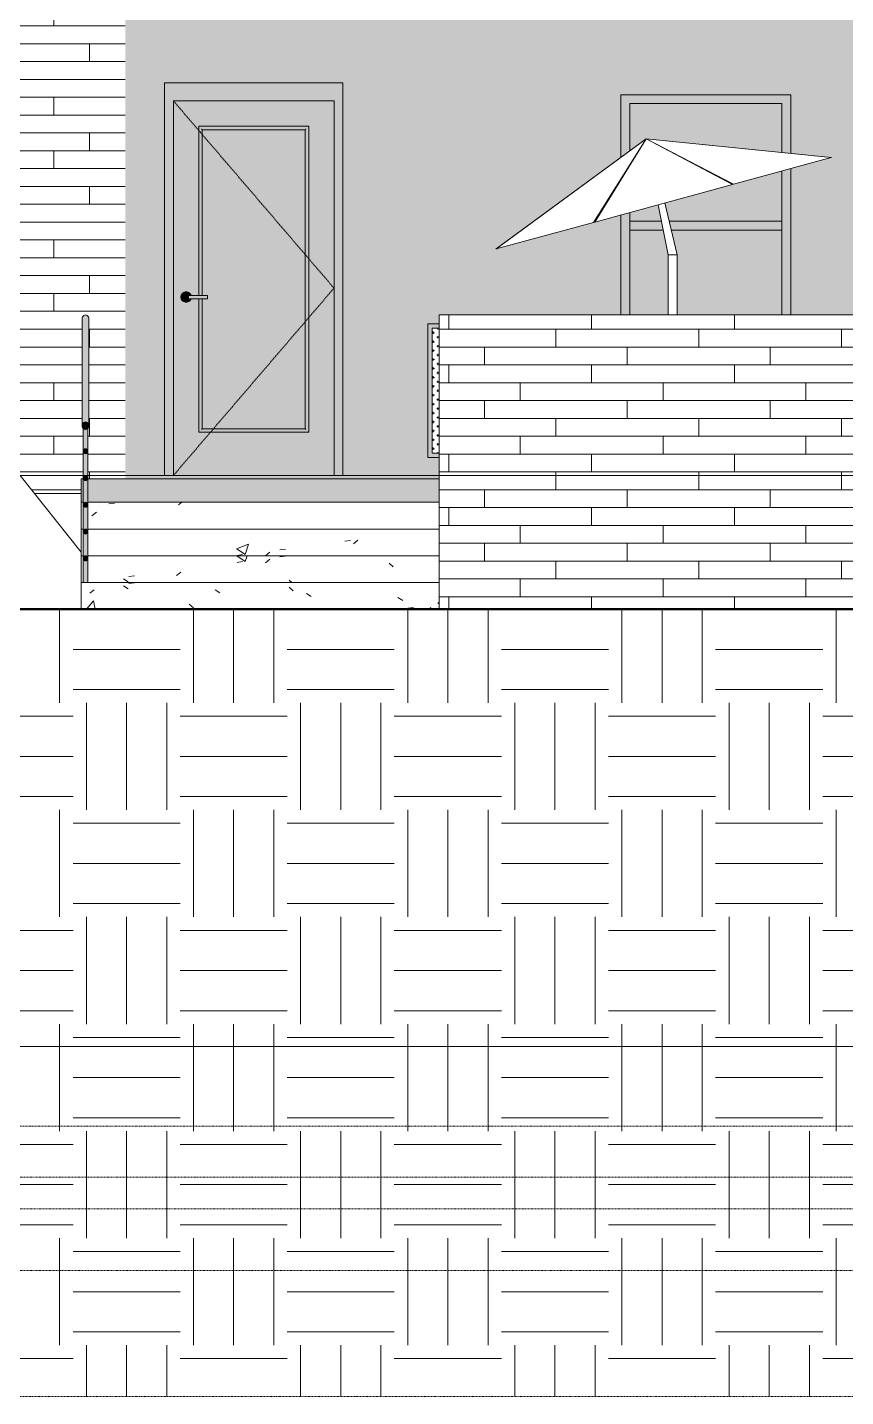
# Model space of a CAD drawing. Header units: inches. Extents: x 1750 to 7619, y -360 to 620.
# Drawn here: x 2620.3 to 2803.6, y -206.5 to 100.5 of the extents above; entities that cross this region are included whole.
import ezdxf

# ---------------------------------------------------------------- set-up
doc = ezdxf.new("R2010")
doc.units = ezdxf.units.IN
doc.header["$MEASUREMENT"] = 0
for name, pattern in [('Aligning Line 1_8_', [0.25, 0.125, -0.125]), ('Dash 1_16_', [0.125, 0.0625, -0.0625]), ('Grid Line 1_2_', [0.875, 0.5, -0.125, 0.125, -0.125])]:
    doc.linetypes.add(name, pattern=pattern)
for name, color, linetype, lineweight in [('0-1', 7, 'Continuous', 5), ('A-DOOR', 31, 'Continuous', 13), ('A-DOOR-1', 31, 'Continuous', 9), ('A-DOOR-2', 31, 'Dash 1_16_', 9), ('A-DOOR-FRAM', 31, 'Continuous', 9), ('A-DOOR-FRAM-1', 31, 'Continuous', 13), ('A-DOOR-GLAZ-1', 31, 'Continuous', 13), ('A-FLOR', 192, 'Continuous', 13), ('A-FLOR-4', 192, 'Continuous', 5), ('A-FLOR-HRAL', 11, 'Continuous', 9), ('A-FLOR-LEVL-1', 51, 'Grid Line 1_2_', 9), ('A-GLAZ', 151, 'Continuous', 13), ('A-GLAZ-1', 251, 'Continuous', 9), ('A-WALL', 113, 'Continuous', 13), ('A-WALL-PATT-1', 251, 'Continuous', 9), ('C-TOPO', 7, 'Continuous', 9), ('C-TOPO-1', 250, 'Continuous', 50), ('G-ANNO-SYMB', 111, 'Aligning Line 1_8_', 9), ('G-ANNO-SYMB-1', 191, 'Aligning Line 1_8_', 9), ('G-ANNO-SYMB-2', 147, 'Aligning Line 1_8_', 9), ('G-IMPT', 8, 'Continuous', 9), ('L-SITE', 91, 'Continuous', 9), ('S-FNDN', 32, 'Continuous', 13), ('S-STRS', 31, 'Continuous', 9), ('S-STRS-1', 251, 'Continuous', 9)]:
    doc.layers.add(name, color=color, linetype=linetype, lineweight=lineweight)
pattern_1 = [(0, (2870.5, 0), (24, 24), [24, -24]), (0, (2870.5, 9), (24, 24), [24, -24]), (0, (2870.5, 18), (24, 24), [24, -24]), (90, (2873.5, 21), (-24, 24), [24, -24]), (90, (2882.5, 21), (-24, 24), [24, -24]), (90, (2891.5, 21), (-24, 24), [24, -24])]
pattern_2 = [(0, (2642.236, 0.8), (0, 4), []), (90, (2642.236, 0.8), (-8, 8), [4, -28]), (90, (2658.236, 4.8), (-8, 8), [4, -28])]

# ---------------------------------------------------------------- blocks, each defined once
blk = doc.blocks.new('CTR - 2nd Phase_rvt-1-BUILDING ELEVATION - EAST')
at = {"layer": 'A-FLOR-LEVL-1'}
for p, q in [((1814.21, 0), (4168.71, 0)), ((1814.21, -30), (4168.71, -30)), ((1814.21, -128), (4168.71, -128))]:
    blk.add_line(p, q, dxfattribs=at)
at = {"layer": 'G-ANNO-SYMB-1'}
blk.add_line((1910.93, -164.42), (4072.04, -164.42), dxfattribs=at)
blk = doc.blocks.new('CTR  - Topography_rvt-1-BUILDING ELEVATION - EAST')
at = {"layer": 'C-TOPO'}
h = blk.add_hatch(dxfattribs=at)
h.set_pattern_fill('FP_22', color=256, style=0, pattern_type=2)
h.set_pattern_definition(pattern_1)
h.paths.add_polyline_path([(2592.46, -206.5), (2632.32, -206.5), (2632.32, -30), (2369.12, -30), (2369.12, -206.5), (2573.33, -206.5)], flags=0)
h = blk.add_hatch(dxfattribs=at)
h.set_pattern_fill('FP_22', color=256, style=0, pattern_type=2)
h.set_pattern_definition(pattern_1)
h.paths.add_polyline_path([(2693.78, -206.5), (2714.72, -206.5), (2714.72, -30), (2632.32, -30), (2632.32, -206.5), (2665.19, -206.5)], flags=0)
h = blk.add_hatch(dxfattribs=at)
h.set_pattern_fill('FP_22', color=256, style=0, pattern_type=2)
h.set_pattern_definition(pattern_1)
h.paths.add_polyline_path([(2866.46, -206.5), (2906.72, -206.5), (2906.72, -30), (2714.72, -30), (2714.72, -206.5), (2845.08, -206.5)], flags=0)
for p, q in [((2632.32, -17.22), (2618.72, 0)), ((2612.66, -30), (2632.32, -30)), ((2693.78, -30), (2632.32, -30)), ((2693.78, -30), (2714.72, -30)), ((2747.37, -30), (2714.72, -30)), ((2756.23, -30), (2747.37, -30)), ((2778.25, -30), (2756.23, -30)), ((2845.08, -30), (2778.25, -30))]:
    blk.add_line(p, q, dxfattribs=at)
at = {"layer": 'C-TOPO-1'}
for p, q in [((2632.32, -30), (2612.66, -30)), ((2632.32, -30), (2693.78, -30)), ((2693.78, -30), (2714.72, -30)), ((2747.37, -30), (2714.72, -30)), ((2756.23, -30), (2747.37, -30)), ((2778.25, -30), (2756.23, -30)), ((2845.08, -30), (2778.25, -30))]:
    blk.add_line(p, q, dxfattribs=at)
blk = doc.blocks.new('CTR - 1st Phase - Common Walls_rvt-1-BUILDING ELEVATION - EAST')
at = {"layer": 'A-FLOR-LEVL-1'}
for p, q in [((1814.21, 0), (4168.71, 0)), ((1814.21, -30), (4168.71, -30)), ((1814.21, -128), (4168.71, -128))]:
    blk.add_line(p, q, dxfattribs=at)
at = {"layer": 'G-ANNO-SYMB-2'}
for p, q in [((1910.93, 0), (4072.04, 0)), ((1910.96, -145.84), (4071.96, -145.84)), ((1910.93, -164.42), (4072.04, -164.42))]:
    blk.add_line(p, q, dxfattribs=at)
blk = doc.blocks.new('CTR - 1st Phase -Stairs _ Elevators_rvt-1-BUILDING ELEVATION - EAST')
at = {"layer": 'A-FLOR-LEVL-1'}
for p, q in [((1814.21, 0), (4168.71, 0)), ((1814.21, -30), (4168.71, -30)), ((1814.21, -128), (4168.71, -128))]:
    blk.add_line(p, q, dxfattribs=at)
at = {"layer": 'G-ANNO-SYMB-2'}
blk.add_line((1910.96, -206.49), (4071.96, -206.49), dxfattribs=at)
blk = doc.blocks.new('Outdoor Table01 - 02ZUTB01_dwg-1294291-BUILDING ELEVATION - EAST')
at = {"layer": 'G-IMPT'}
for p, q in [((2170.92, 75.5), (2137.24, 50.77)), ((2170.92, 75.5), (2137.24, 50.77)), ((2170.92, 75.5), (2137.35, 50.8)), ((2170.92, 75.5), (2159.18, 56.75)), ((2170.92, 75.5), (2159.43, 56.82)), ((2190.31, 65.24), (2170.92, 75.5)), ((2170.92, 75.5), (2212.5, 71.29)), ((2170.92, 75.5), (2212.5, 71.29)), ((2170.92, 75.5), (2212.39, 71.26)), ((2170.92, 75.5), (2190.56, 65.31)), ((2212.39, 71.26), (2190.56, 65.31)), ((2190.31, 65.24), (2159.43, 56.82)), ((2175.92, 49.5), (2173.68, 60.7)), ((2177.92, 49.5), (2175.14, 61.1)), ((2159.18, 56.75), (2137.35, 50.8)), ((2175.92, 36), (2175.92, 49.5)), ((2177.92, 49.5), (2175.92, 49.5)), ((2177.92, 36), (2177.92, 49.5))]:
    blk.add_line(p, q, dxfattribs=at)
blk = doc.blocks.new('Outdoor Table01 - Outdoor Table01-1294297-BUILDING ELEVATION - EAST')
blk.add_blockref('Outdoor Table01 - 02ZUTB01_dwg-1294291-BUILDING ELEVATION - EAST', (0, 0))
blk = doc.blocks.new('_THE_ WINDOW _ DOOR - Window - 1st Floor-V10-BUILDING ELEVATION - EAST')
at = {"layer": 'A-GLAZ'}
h = blk.add_hatch(color=256, dxfattribs=at)
h.paths.add_polyline_path([(2753.31, 36), (2755.31, 36), (2755.31, 58.97), (2753.31, 58.42), (2753.31, 37.73)], flags=0)
h.paths.add_polyline_path([(2790.49, 36), (2791.34, 36), (2791.34, 68.79), (2789.34, 68.25), (2789.34, 36)], flags=0)
h.paths.add_polyline_path([(2753.31, 66.37), (2755.31, 69.63), (2755.31, 69.73), (2753.31, 66.54)], flags=0)
h.paths.add_polyline_path([(2753.31, 71.37), (2755.31, 72.84), (2755.31, 83.37), (2789.34, 83.37), (2789.34, 72.39), (2791.34, 72.19), (2791.34, 85.37), (2753.31, 85.37), (2753.31, 75.5)], flags=0)
h = blk.add_hatch(color=256, dxfattribs=at)
h.paths.add_polyline_path([(2758.8, 36), (2763.92, 36), (2763.92, 49.5), (2762.82, 55), (2755.31, 55), (2755.31, 36)], flags=0)
h.paths.add_polyline_path([(2789.34, 36), (2789.34, 55), (2764.6, 55), (2765.92, 49.5), (2765.92, 36), (2788.88, 36)], flags=0)
h.paths.add_polyline_path([(2762.42, 57), (2761.68, 60.7), (2755.31, 58.97), (2755.31, 57), (2758.92, 57)], flags=0)
h.paths.add_polyline_path([(2758.92, 75.5), (2755.31, 69.73), (2755.31, 69.63), (2758.77, 75.25)], flags=0)
h.paths.add_polyline_path([(2765.92, 57), (2789.34, 57), (2789.34, 68.25), (2778.56, 65.31), (2760.81, 74.5), (2778.31, 65.24), (2763.14, 61.1), (2764.12, 57)], flags=0)
h.paths.add_polyline_path([(2789.34, 72.39), (2789.34, 83.37), (2755.31, 83.37), (2755.31, 72.84), (2758.92, 75.5), (2788.88, 72.44)], flags=0)
h = blk.add_hatch(color=256, dxfattribs=at)
h.paths.add_polyline_path([(2788.88, 55), (2789.34, 55), (2789.34, 57), (2764.12, 57), (2764.6, 55), (2778.31, 55)], flags=0)
h.paths.add_polyline_path([(2762.82, 55), (2762.42, 57), (2755.31, 57), (2755.31, 55), (2758.92, 55)], flags=0)
for p, q in [((2791.34, 85.37), (2753.31, 85.37)), ((2753.31, 85.37), (2753.31, 71.37)), ((2755.31, 72.84), (2755.31, 83.37)), ((2755.31, 83.37), (2789.34, 83.37)), ((2789.34, 83.37), (2789.34, 72.39)), ((2791.34, 72.19), (2791.34, 85.37)), ((2755.31, 69.63), (2755.31, 69.73)), ((2789.34, 68.25), (2789.34, 36)), ((2791.34, 36), (2791.34, 68.79)), ((2753.31, 66.54), (2753.31, 66.37)), ((2753.31, 58.42), (2753.31, 36)), ((2755.31, 36), (2755.31, 58.97)), ((2755.31, 57), (2755.31, 55)), ((2762.42, 57), (2755.31, 57)), ((2789.34, 57), (2764.12, 57)), ((2789.34, 55), (2789.34, 57)), ((2755.31, 55), (2762.82, 55)), ((2764.6, 55), (2789.34, 55))]:
    blk.add_line(p, q, dxfattribs=at)
blk = doc.blocks.new('Railing - 1_-1411116-BUILDING ELEVATION - EAST')
at = {"layer": 'A-FLOR-HRAL'}
h = blk.add_hatch(color=256, dxfattribs=at)
h.paths.add_polyline_path([(3617.62, -24), (3618.62, -24), (3618.61, -18.7), (3618.48, -18.95), (3618.25, -19.1), (3618.14, -19.1), (3618.11, -19.1), (3617.99, -19.1), (3617.77, -18.95), (3617.64, -18.7), (3617.62, -18.7), (3617.62, -23.13)], flags=0)
h.paths.add_polyline_path([(3618.62, -18.31), (3618.61, -12.7), (3618.48, -12.95), (3618.25, -13.1), (3617.92, -13.06), (3617.77, -12.95), (3617.64, -12.7), (3617.62, -12.84), (3617.64, -18.2), (3617.9, -18.03), (3618.13, -18), (3618.48, -18.08), (3618.62, -18.26)], flags=0)
h.paths.add_polyline_path([(3618.62, -12.31), (3618.6, -6.72), (3618.48, -6.95), (3618.25, -7.1), (3617.94, -7.07), (3617.77, -6.95), (3617.64, -6.7), (3617.62, -6.84), (3617.64, -12.2), (3617.87, -12.04), (3618.22, -12), (3618.37, -12.04), (3618.61, -12.2), (3618.62, -12.28)], flags=0)
h.paths.add_polyline_path([(3618.62, -6.31), (3618.59, -0.75), (3618.48, -0.96), (3618.25, -1.1), (3617.97, -1.09), (3617.77, -0.95), (3617.64, -0.7), (3617.62, -0.75), (3617.65, -6.2), (3617.88, -6.04), (3618.18, -6.01), (3618.37, -6.04), (3618.61, -6.2), (3618.62, -6.28)], flags=0)
h.paths.add_polyline_path([(3618.62, -0.31), (3618.58, 5.23), (3618.48, 5.05), (3618.25, 4.9), (3617.91, 4.94), (3617.77, 5.05), (3617.64, 5.3), (3617.62, 5.3), (3617.66, -0.19), (3617.89, -0.03), (3618.2, -0.01), (3618.38, -0.04), (3618.61, -0.21), (3618.62, -0.26)], flags=0)
h.paths.add_polyline_path([(3618.62, 5.69), (3618.6, 10.52), (3618.51, 10.42), (3618.32, 10.35), (3618.08, 10.33), (3617.85, 10.37), (3617.72, 10.44), (3617.62, 10.46), (3617.67, 5.81), (3617.92, 5.97), (3618.16, 6), (3618.48, 5.92), (3618.61, 5.78)], flags=0)
h = blk.add_hatch(color=256, dxfattribs=at)
h.paths.add_polyline_path([(3618.17, 10.33), (3618.4, 10.37), (3618.53, 10.44), (3618.32, 10.35), (3618.17, 10.33)], flags=0)
h.paths.add_polyline_path([(3618.08, 10.33), (3617.81, 10.41), (3618.08, 10.33)], flags=0)
for p, q in [((3617.62, -24), (3617.62, 10.57)), ((3618.62, 10.57), (3618.62, -24))]:
    blk.add_line(p, q, dxfattribs=at)
at = {"layer": 'A-FLOR-HRAL', "flags": 128}
for points in [[(3617.63, 10.52), (3617.67, 10.46), (3617.81, 10.38), (3618.01, 10.33), (3618.08, 10.32)], [(3618.17, 10.32), (3618.23, 10.33), (3618.44, 10.38), (3618.57, 10.46), (3618.61, 10.52)]]:
    blk.add_lwpolyline(points, dxfattribs=at)
blk = doc.blocks.new('Railing - Railing-1925654-BUILDING ELEVATION - EAST')
at = {"layer": 'A-FLOR-HRAL'}
for points in [[(2633.82, 5.44), (2633.78, 5.81), (2633.53, 5.97), (2633.29, 6), (2632.97, 5.92), (2632.84, 5.78), (2632.84, 5.59), (2632.97, 5.84), (2633.19, 5.98), (2633.45, 5.98), (2633.68, 5.84), (2633.81, 5.59), (2633.81, 5.52)], [(2633.23, 4.9), (2633.54, 4.94), (2633.68, 5.05), (2633.81, 5.3), (2633.81, 5.59), (2633.68, 5.84), (2633.45, 5.98), (2633.12, 5.94), (2632.97, 5.84), (2632.84, 5.59), (2632.84, 5.3), (2632.97, 5.05), (2633.19, 4.9)], [(2632.82, -0.56), (2632.89, -0.28), (2633.07, -0.07), (2633.32, 0), (2633.57, -0.07), (2633.76, -0.29), (2633.82, -0.41), (2633.79, -0.19), (2633.55, -0.03), (2633.25, -0.01), (2633.06, -0.04), (2632.84, -0.21), (2632.82, -0.31)], [(2633.45, -1.1), (2633.68, -0.95), (2633.81, -0.7), (2633.81, -0.41), (2633.67, -0.16), (2633.45, -0.02), (2633.17, -0.03), (2632.97, -0.16), (2632.84, -0.41), (2632.84, -0.7), (2632.97, -0.96), (2633.19, -1.1), (2633.4, -1.1)], [(2632.82, -6.56), (2632.89, -6.28), (2633.07, -6.07), (2633.32, -6), (2633.57, -6.07), (2633.76, -6.28), (2633.82, -6.41), (2633.8, -6.2), (2633.57, -6.04), (2633.27, -6.01), (2633.07, -6.04), (2632.84, -6.2), (2632.82, -6.41)], [(2633.27, -7.1), (2633.51, -7.07), (2633.68, -6.95), (2633.81, -6.7), (2633.81, -6.41), (2633.68, -6.16), (2633.45, -6.02), (2633.15, -6.04), (2632.97, -6.16), (2632.84, -6.41), (2632.84, -6.7), (2632.97, -6.95), (2633.19, -7.1)], [(2632.82, -12.56), (2632.89, -12.28), (2633.07, -12.07), (2633.32, -12), (2633.57, -12.07), (2633.76, -12.28), (2633.82, -12.41), (2633.81, -12.2), (2633.57, -12.04), (2633.28, -12), (2633.07, -12.04), (2632.84, -12.2), (2632.82, -12.41)], [(2633.19, -13.1), (2633.53, -13.06), (2633.68, -12.95), (2633.81, -12.7), (2633.81, -12.41), (2633.68, -12.16), (2633.45, -12.02), (2633.12, -12.05), (2632.97, -12.16), (2632.84, -12.42), (2632.84, -12.7), (2632.97, -12.95), (2633.12, -13.06)], [(2632.82, -18.56), (2632.89, -18.28), (2633.07, -18.07), (2633.32, -18), (2633.57, -18.07), (2633.76, -18.29), (2633.82, -18.41), (2633.81, -18.2), (2633.55, -18.03), (2633.32, -18), (2632.97, -18.08), (2632.83, -18.26), (2632.82, -18.41)], [(2633.34, -19.1), (2633.45, -19.1), (2633.68, -18.95), (2633.81, -18.7), (2633.81, -18.41), (2633.68, -18.16), (2633.45, -18.02), (2633.19, -18.02), (2632.97, -18.16), (2632.84, -18.41), (2632.84, -18.7), (2632.97, -18.95), (2633.19, -19.1), (2633.31, -19.08), (2633.34, -19.08)]]:
    blk.add_hatch(color=256, dxfattribs=at).paths.add_polyline_path(points, flags=0)
for p, q in [((2632.82, 6.47), (2632.82, 5.44)), ((2633.82, 5.44), (2633.82, 6.47)), ((2632.82, 0.47), (2632.82, -0.56)), ((2633.82, -0.56), (2633.82, 0.47)), ((2632.82, -5.53), (2632.82, -6.56)), ((2633.82, -6.56), (2633.82, -5.53)), ((2632.82, -11.52), (2632.82, -12.56)), ((2633.82, -12.56), (2633.82, -11.52)), ((2632.82, -17.52), (2632.82, -18.56)), ((2633.82, -18.56), (2633.82, -17.52))]:
    blk.add_line(p, q, dxfattribs=at)
at = {"layer": 'A-FLOR-HRAL', "flags": 128}
for points in [[(2633.82, 5.44), (2633.81, 5.59), (2633.76, 5.72), (2633.68, 5.84), (2633.57, 5.93), (2633.45, 5.98), (2633.32, 6), (2633.19, 5.98), (2633.07, 5.93), (2632.97, 5.84), (2632.89, 5.72), (2632.84, 5.59), (2632.82, 5.44)], [(2632.82, 5.44), (2632.84, 5.3), (2632.89, 5.16), (2632.97, 5.05), (2633.07, 4.96), (2633.19, 4.9), (2633.32, 4.88), (2633.45, 4.9), (2633.57, 4.96), (2633.68, 5.05), (2633.76, 5.16), (2633.81, 5.3), (2633.82, 5.44)], [(2633.82, -0.56), (2633.81, -0.41), (2633.76, -0.28), (2633.68, -0.16), (2633.57, -0.07), (2633.45, -0.02), (2633.32, 0), (2633.19, -0.02), (2633.07, -0.07), (2632.97, -0.16), (2632.89, -0.28), (2632.84, -0.41), (2632.82, -0.56)], [(2632.82, -0.56), (2632.84, -0.7), (2632.89, -0.84), (2632.97, -0.95), (2633.07, -1.04), (2633.19, -1.1), (2633.32, -1.12), (2633.45, -1.1), (2633.57, -1.04), (2633.68, -0.95), (2633.76, -0.84), (2633.81, -0.7), (2633.82, -0.56)], [(2633.82, -6.56), (2633.81, -6.41), (2633.76, -6.28), (2633.68, -6.16), (2633.57, -6.07), (2633.45, -6.02), (2633.32, -6), (2633.19, -6.02), (2633.07, -6.07), (2632.97, -6.16), (2632.89, -6.28), (2632.84, -6.41), (2632.82, -6.56)], [(2632.82, -6.56), (2632.84, -6.7), (2632.89, -6.84), (2632.97, -6.95), (2633.07, -7.04), (2633.19, -7.1), (2633.32, -7.12), (2633.45, -7.1), (2633.57, -7.04), (2633.68, -6.95), (2633.76, -6.84), (2633.81, -6.7), (2633.82, -6.56)], [(2633.82, -12.56), (2633.81, -12.41), (2633.76, -12.28), (2633.68, -12.16), (2633.57, -12.07), (2633.45, -12.02), (2633.32, -12), (2633.19, -12.02), (2633.07, -12.07), (2632.97, -12.16), (2632.89, -12.28), (2632.84, -12.41), (2632.82, -12.56)], [(2632.82, -12.56), (2632.84, -12.7), (2632.89, -12.84), (2632.97, -12.95), (2633.07, -13.04), (2633.19, -13.1), (2633.32, -13.12), (2633.45, -13.1), (2633.57, -13.04), (2633.68, -12.95), (2633.76, -12.84), (2633.81, -12.7), (2633.82, -12.56)], [(2633.82, -18.56), (2633.81, -18.41), (2633.76, -18.28), (2633.68, -18.16), (2633.57, -18.07), (2633.45, -18.02), (2633.32, -18), (2633.19, -18.02), (2633.07, -18.07), (2632.97, -18.16), (2632.89, -18.28), (2632.84, -18.41), (2632.82, -18.56)], [(2632.82, -18.56), (2632.84, -18.7), (2632.89, -18.84), (2632.97, -18.95), (2633.07, -19.04), (2633.19, -19.1), (2633.32, -19.12), (2633.45, -19.1), (2633.57, -19.04), (2633.68, -18.95), (2633.76, -18.84), (2633.81, -18.7), (2633.82, -18.56)]]:
    blk.add_lwpolyline(points, dxfattribs=at)
blk.add_blockref('Railing - 1_-1411116-BUILDING ELEVATION - EAST', (-984.8, 0))
blk = doc.blocks.new('Top Rail Type - Top Rail_Internal_-1925671-BUILDING ELEVATION - EAST')
at = {"layer": 'A-FLOR-HRAL'}
for points in [[(2634.07, 11.16), (2634.05, 35.38), (2633.97, 35.58), (2633.85, 35.75), (2633.7, 35.89), (2633.52, 35.97), (2633.32, 36), (2633.13, 35.97), (2632.95, 35.89), (2632.79, 35.75), (2632.67, 35.58), (2632.6, 35.38), (2632.57, 35.16), (2632.6, 11.38), (2632.71, 11.63), (2632.89, 11.84), (2633.07, 11.95), (2633.27, 11.99), (2633.37, 11.99), (2633.64, 11.92), (2633.77, 11.82), (2633.85, 11.75), (2633.97, 11.58), (2634.06, 11.25)], [(2633.32, 10.32), (2633.65, 10.41), (2633.8, 10.52), (2633.86, 10.57), (2633.97, 10.74), (2634.05, 10.94), (2634.06, 11.25), (2634.05, 11.38), (2633.97, 11.58), (2633.74, 11.85), (2633.57, 11.95), (2633.37, 11.99), (2633.19, 11.98), (2633, 11.91), (2632.84, 11.79), (2632.71, 11.63), (2632.67, 11.58), (2632.58, 11.25), (2632.57, 11.16), (2632.6, 10.94), (2632.73, 10.66), (2632.91, 10.46), (2633.07, 10.38), (2633.28, 10.33)]]:
    blk.add_hatch(color=256, dxfattribs=at).paths.add_polyline_path(points, flags=0)
for p, q in [((2632.57, 35.16), (2632.57, 11.16)), ((2634.07, 11.16), (2634.07, 35.16))]:
    blk.add_line(p, q, dxfattribs=at)
at = {"layer": 'A-FLOR-HRAL', "flags": 128}
for points in [[(2632.57, 35.16), (2632.6, 35.38), (2632.67, 35.58), (2632.79, 35.75), (2632.95, 35.89), (2633.13, 35.97), (2633.32, 36), (2633.52, 35.97), (2633.7, 35.89), (2633.85, 35.75), (2633.97, 35.58), (2634.05, 35.38), (2634.07, 35.16)], [(2634.07, 11.16), (2634.05, 11.38), (2633.97, 11.58), (2633.85, 11.75), (2633.7, 11.89), (2633.52, 11.97), (2633.32, 12), (2633.13, 11.97), (2632.95, 11.89), (2632.79, 11.75), (2632.67, 11.58), (2632.6, 11.38), (2632.57, 11.16)], [(2632.57, 11.16), (2632.6, 10.94), (2632.67, 10.74), (2632.79, 10.57), (2632.95, 10.44), (2633.13, 10.35), (2633.32, 10.32), (2633.52, 10.35), (2633.7, 10.44), (2633.85, 10.57), (2633.97, 10.74), (2634.05, 10.94), (2634.07, 11.16)]]:
    blk.add_lwpolyline(points, dxfattribs=at)
blk = doc.blocks.new('Door-Passage-Single-Full_Lite - 1-1903893-BUILDING ELEVATION - EAST')
at = {"layer": 'A-DOOR'}
h = blk.add_hatch(color=256, dxfattribs=at)
h.paths.add_polyline_path([(2653.01, 0), (2689.01, 0), (2689.01, 84), (2653.01, 84), (2653.01, 0.17)], flags=0)
h.paths.add_polyline_path([(2658.71, 9.69), (2658.7, 9.72), (2658.7, 39.61), (2656.97, 39.61), (2656.89, 39.41), (2656.65, 39.13), (2656.46, 38.98), (2656.17, 38.86), (2655.87, 38.82), (2655.56, 38.86), (2655.27, 38.98), (2655.03, 39.16), (2654.84, 39.41), (2654.72, 39.69), (2654.68, 40), (2654.72, 40.31), (2654.84, 40.59), (2655.03, 40.84), (2655.27, 41.02), (2655.56, 41.14), (2655.87, 41.18), (2656.17, 41.14), (2656.5, 40.99), (2656.7, 40.84), (2656.89, 40.59), (2657.01, 40.39), (2658.7, 40.39), (2658.73, 78.31), (2683.33, 78.28), (2683.29, 9.69), (2658.72, 9.69)], flags=0)
h = blk.add_hatch(color=256, dxfattribs=at)
h.paths.add_polyline_path([(2658.7, 9.69), (2658.77, 9.76), (2658.73, 39.61), (2658.7, 39.61), (2658.7, 9.69)], flags=0)
h.paths.add_polyline_path([(2658.72, 40.39), (2658.77, 40.39), (2658.73, 78.28), (2658.7, 78.26), (2658.71, 40.39)], flags=0)
for points in [[(2682.73, 78.24), (2683.29, 78.28), (2683.27, 78.31), (2658.73, 78.28), (2658.77, 78.24), (2681.83, 78.24)], [(2658.87, 9.76), (2683.25, 9.76), (2683.25, 78.24), (2658.77, 78.24), (2658.77, 40.39), (2659.29, 40.39), (2659.29, 77.72), (2682.73, 77.72), (2682.73, 10.28), (2659.29, 10.28), (2659.29, 39.61), (2658.77, 39.61), (2658.77, 9.76)], [(2679.3, 77.53), (2682.56, 77.55), (2682.68, 77.72), (2659.29, 77.72), (2659.48, 77.53), (2679.14, 77.53)], [(2683.33, 9.69), (2683.29, 78.28), (2683.25, 78.24), (2683.3, 9.71), (2683.32, 9.69)], [(2659.29, 40), (2660.69, 40), (2660.69, 40.39), (2656.55, 40.38), (2656.58, 40), (2659.01, 40)], [(2659.44, 39.61), (2660.69, 39.62), (2660.69, 40), (2656.55, 40), (2656.56, 39.61), (2659.43, 39.61)], [(2658.7, 9.69), (2683.29, 9.72), (2683.25, 9.76), (2658.73, 9.72), (2658.7, 9.69)], [(2682.68, 10.28), (2682.73, 10.28), (2682.54, 10.47), (2659.46, 10.45), (2659.34, 10.28), (2682.64, 10.28)]]:
    blk.add_hatch(color=256, dxfattribs=at).paths.add_polyline_path(points, flags=0)
h = blk.add_hatch(color=256, dxfattribs=at)
h.paths.add_polyline_path([(2659.29, 10.28), (2659.48, 10.47), (2659.44, 39.61), (2659.29, 39.61), (2659.29, 10.33)], flags=0)
h.paths.add_polyline_path([(2659.44, 40.39), (2659.48, 40.39), (2659.46, 77.55), (2659.29, 77.67), (2659.31, 40.39), (2659.43, 40.39)], flags=0)
h = blk.add_hatch(color=256, dxfattribs=at)
h.paths.add_polyline_path([(2682.73, 10.28), (2682.73, 77.72), (2682.54, 77.53), (2682.56, 10.45), (2682.68, 10.33)], flags=0)
h.paths.add_polyline_path([(2682.68, 10.37), (2682.68, 10.37), (2682.68, 10.54)], flags=0)
h = blk.add_hatch(color=256, dxfattribs=at)
h.paths.add_polyline_path([(2656.55, 39.61), (2656.52, 39.66), (2656.54, 39.62)], flags=0)
h.paths.add_polyline_path([(2655.87, 38.82), (2656.17, 38.86), (2656.46, 38.98), (2656.7, 39.16), (2656.89, 39.41), (2656.94, 39.61), (2656.48, 39.62), (2656.22, 39.62), (2655.86, 39.64), (2655.67, 39.74), (2655.62, 39.8), (2655.62, 40.2), (2655.79, 40.35), (2655.98, 40.39), (2656.3, 40.35), (2656.74, 40.39), (2656.97, 40.39), (2656.89, 40.59), (2656.7, 40.84), (2656.46, 41.02), (2656.17, 41.14), (2655.87, 41.18), (2655.56, 41.14), (2655.27, 41.02), (2655.03, 40.84), (2654.84, 40.59), (2654.72, 40.31), (2654.7, 39.9), (2654.72, 39.69), (2654.84, 39.41), (2655.03, 39.16), (2655.27, 38.98), (2655.56, 38.86)], flags=0)
h.paths.add_polyline_path([(2656.55, 39.8), (2656.51, 40.07), (2656.49, 40), (2656.52, 39.9)], flags=0)
h = blk.add_hatch(color=256, dxfattribs=at)
h.paths.add_polyline_path([(2656.18, 40), (2656.55, 39.66), (2656.52, 39.9), (2656.49, 40), (2656.28, 40)], flags=0)
h.paths.add_polyline_path([(2655.96, 39.61), (2656.3, 39.65), (2656.5, 39.66), (2656.18, 40), (2655.6, 40), (2655.67, 39.74), (2655.79, 39.65), (2655.95, 39.61)], flags=0)
h = blk.add_hatch(color=256, dxfattribs=at)
h.paths.add_polyline_path([(2655.97, 40), (2656.19, 40.01), (2656.48, 40.38), (2656.22, 40.38), (2655.86, 40.36), (2655.67, 40.26), (2655.62, 40.12), (2655.64, 40), (2655.92, 40)], flags=0)
h.paths.add_polyline_path([(2656.3, 40), (2656.49, 40), (2656.55, 40.34), (2656.52, 40.34), (2656.18, 40), (2656.28, 40)], flags=0)
at = {"layer": 'A-DOOR-FRAM-1'}
blk.add_hatch(color=256, dxfattribs=at).paths.add_polyline_path([(2653.01, 0), (2653.01, 84), (2689.01, 84), (2689.01, 0), (2691.01, 0), (2691.01, 88), (2651.01, 88), (2651.01, 0)], flags=0)
at = {"layer": 'A-DOOR-GLAZ-1'}
blk.add_hatch(color=256, dxfattribs=at).paths.add_polyline_path([(2682.54, 10.47), (2682.54, 77.53), (2659.48, 77.53), (2659.48, 40.39), (2660.69, 40.38), (2660.69, 39.61), (2659.48, 39.61), (2659.48, 10.47), (2679.14, 10.47)], flags=0)
at = {"layer": 'A-DOOR'}
for p, q in [((2658.7, 78.31), (2658.7, 40.38)), ((2683.33, 78.31), (2658.7, 78.31)), ((2659.48, 40.39), (2659.48, 77.53)), ((2659.48, 77.53), (2682.54, 77.53)), ((2682.54, 77.53), (2682.54, 10.47)), ((2683.33, 9.69), (2683.33, 78.31)), ((2658.7, 39.62), (2658.7, 9.69)), ((2659.48, 10.47), (2659.48, 39.61)), ((2658.7, 9.69), (2683.33, 9.69)), ((2682.54, 10.47), (2659.48, 10.47))]:
    blk.add_line(p, q, dxfattribs=at)
for points, knots in [([(2658.77, 78.24), (2658.77, 78.24), (2658.76, 78.25), (2658.74, 78.27), (2658.74, 78.27), (2658.73, 78.28), (2658.72, 78.29), (2658.72, 78.29), (2658.71, 78.3), (2658.71, 78.3), (2658.7, 78.31), (2658.7, 78.31), (2658.7, 78.31), (2658.7, 78.31)], [-1, -1, -1, -1, -0.833333, -0.75, -0.666667, -0.625, -0.583333, -0.5, -0.416667, -0.333333, -0.25, -0.166667, 0, 0, 0, 0]), ([(2659.48, 77.53), (2659.48, 77.53), (2659.48, 77.53), (2659.47, 77.54), (2659.46, 77.55), (2659.45, 77.57), (2659.43, 77.58), (2659.42, 77.59), (2659.41, 77.6), (2659.4, 77.61), (2659.38, 77.63), (2659.36, 77.65), (2659.33, 77.68), (2659.3, 77.71), (2659.29, 77.72)], [-1, -1, -1, -1, -0.833333, -0.75, -0.666667, -0.583333, -0.541667, -0.5, -0.416667, -0.375, -0.333333, -0.25, -0.166667, 0, 0, 0, 0]), ([(2682.73, 77.72), (2682.72, 77.71), (2682.69, 77.68), (2682.66, 77.65), (2682.64, 77.63), (2682.63, 77.61), (2682.61, 77.6), (2682.6, 77.59), (2682.59, 77.58), (2682.58, 77.57), (2682.56, 77.55), (2682.55, 77.54), (2682.54, 77.53), (2682.54, 77.53), (2682.54, 77.53)], [0, 0, 0, 0, 0.166667, 0.25, 0.333333, 0.375, 0.416667, 0.5, 0.541667, 0.583333, 0.666667, 0.75, 0.833333, 1, 1, 1, 1]), ([(2683.33, 78.31), (2683.33, 78.31), (2683.32, 78.31), (2683.32, 78.31), (2683.32, 78.3), (2683.31, 78.3), (2683.3, 78.29), (2683.29, 78.28), (2683.29, 78.28), (2683.28, 78.27), (2683.28, 78.26), (2683.26, 78.25), (2683.25, 78.24), (2683.25, 78.24)], [0, 0, 0, 0, 0.166667, 0.25, 0.333333, 0.416667, 0.5, 0.583333, 0.666667, 0.708333, 0.75, 0.833333, 1, 1, 1, 1]), ([(2658.7, 9.69), (2658.7, 9.69), (2658.7, 9.69), (2658.7, 9.69), (2658.71, 9.7), (2658.71, 9.7), (2658.72, 9.71), (2658.73, 9.72), (2658.73, 9.72), (2658.74, 9.73), (2658.75, 9.74), (2658.76, 9.75), (2658.77, 9.76), (2658.77, 9.76)], [0, 0, 0, 0, 0.166667, 0.25, 0.333333, 0.416667, 0.5, 0.583333, 0.666667, 0.708333, 0.75, 0.833333, 1, 1, 1, 1]), ([(2659.29, 10.28), (2659.3, 10.29), (2659.33, 10.32), (2659.36, 10.35), (2659.38, 10.37), (2659.4, 10.38), (2659.41, 10.4), (2659.42, 10.41), (2659.43, 10.42), (2659.45, 10.43), (2659.46, 10.45), (2659.47, 10.46), (2659.48, 10.47), (2659.48, 10.47), (2659.48, 10.47)], [0, 0, 0, 0, 0.166667, 0.25, 0.333333, 0.375, 0.416667, 0.5, 0.541667, 0.583333, 0.666667, 0.75, 0.833333, 1, 1, 1, 1]), ([(2682.73, 10.28), (2682.72, 10.29), (2682.69, 10.32), (2682.66, 10.35), (2682.64, 10.37), (2682.63, 10.38), (2682.61, 10.4), (2682.6, 10.41), (2682.59, 10.42), (2682.58, 10.43), (2682.56, 10.45), (2682.55, 10.46), (2682.54, 10.47), (2682.54, 10.47), (2682.54, 10.47)], [0, 0, 0, 0, 0.166667, 0.25, 0.333333, 0.375, 0.416667, 0.5, 0.541667, 0.583333, 0.666667, 0.75, 0.833333, 1, 1, 1, 1]), ([(2683.33, 9.69), (2683.33, 9.69), (2683.32, 9.69), (2683.32, 9.69), (2683.32, 9.7), (2683.31, 9.7), (2683.3, 9.71), (2683.29, 9.72), (2683.29, 9.72), (2683.28, 9.73), (2683.28, 9.74), (2683.26, 9.75), (2683.25, 9.76), (2683.25, 9.76)], [0, 0, 0, 0, 0.166667, 0.25, 0.333333, 0.416667, 0.5, 0.583333, 0.666667, 0.708333, 0.75, 0.833333, 1, 1, 1, 1])]:
    blk.add_open_spline(points, degree=3, knots=knots, dxfattribs=at)
at = {"layer": 'A-DOOR-1'}
for p, q in [((2653.01, 84), (2653.01, 0)), ((2689.01, 84), (2653.01, 84)), ((2689.01, 0), (2689.01, 84)), ((2660.69, 40.39), (2656.55, 40.39)), ((2660.69, 40.39), (2660.69, 40)), ((2660.69, 40), (2660.69, 39.61)), ((2656.55, 39.61), (2660.69, 39.61))]:
    blk.add_line(p, q, dxfattribs=at)
at = {"layer": 'A-DOOR-1', "flags": 128}
for points in [[(2656.55, 40.39), (2656.53, 40.39), (2656.51, 40.39), (2656.48, 40.39), (2656.46, 40.39), (2656.44, 40.39), (2656.41, 40.39), (2656.39, 40.39), (2656.37, 40.39), (2656.35, 40.39), (2656.32, 40.39), (2656.3, 40.39), (2656.28, 40.39), (2656.26, 40.39), (2656.24, 40.39), (2656.22, 40.39), (2656.2, 40.39), (2656.18, 40.39), (2656.16, 40.39), (2656.15, 40.39), (2656.13, 40.39), (2656.11, 40.39), (2656.1, 40.39), (2656.08, 40.39), (2656.07, 40.39), (2656.06, 40.39), (2656.04, 40.39), (2656.03, 40.39), (2656.02, 40.39), (2656.01, 40.39), (2656, 40.39), (2656, 40.39), (2655.99, 40.39), (2655.98, 40.39), (2655.98, 40.39), (2655.97, 40.39), (2655.97, 40.39), (2655.97, 40.39), (2655.96, 40.39), (2655.96, 40.39)], [(2655.96, 39.61), (2655.96, 39.61), (2655.97, 39.61), (2655.97, 39.61), (2655.97, 39.61), (2655.98, 39.61), (2655.98, 39.61), (2655.99, 39.61), (2655.99, 39.61), (2656, 39.61), (2656.01, 39.61), (2656.02, 39.61), (2656.03, 39.61), (2656.04, 39.61), (2656.05, 39.61), (2656.07, 39.61), (2656.08, 39.61), (2656.09, 39.61), (2656.11, 39.61), (2656.13, 39.61), (2656.14, 39.61), (2656.16, 39.61), (2656.18, 39.61), (2656.2, 39.61), (2656.22, 39.61), (2656.24, 39.61), (2656.26, 39.61), (2656.28, 39.61), (2656.3, 39.61), (2656.32, 39.61), (2656.34, 39.61), (2656.36, 39.61), (2656.38, 39.61), (2656.41, 39.61), (2656.43, 39.61), (2656.45, 39.61), (2656.48, 39.61), (2656.5, 39.61), (2656.52, 39.61), (2656.55, 39.61), (2656.55, 39.61)]]:
    blk.add_lwpolyline(points, dxfattribs=at)
at = {"layer": 'A-DOOR-1'}
for centre, radius, start, end in [((2655.87, 40), 1.18, 19.6343, 180), ((2655.87, 40), 1.18, 180, 340.4367), ((2655.96, 40), 0.394, 150, 180), ((2655.96, 40), 0.394, 180, 210), ((2655.96, 40), 0.394, 90, 105), ((2655.96, 40), 0.394, 255, 270)]:
    blk.add_arc(centre, radius, start, end, dxfattribs=at)
at = {"layer": 'A-DOOR-2'}
for p, q in [((2653.01, 84), (2689.01, 42)), ((2689.01, 42), (2653.01, 0))]:
    blk.add_line(p, q, dxfattribs=at)
at = {"layer": 'A-DOOR-FRAM'}
for p, q in [((2653.01, 0), (2653.01, 84)), ((2653.01, 84), (2689.01, 84)), ((2689.01, 0), (2689.01, 84))]:
    blk.add_line(p, q, dxfattribs=at)
blk = doc.blocks.new('089100 - Louvers - Magic-Pak - 089100 - Louvers - Magic-Pak-2121265-BUILDING ELEVATION - EAST')
at = {"layer": 'A-GLAZ'}
blk.add_hatch(color=256, dxfattribs=at).paths.add_polyline_path([(2710.01, 4), (2712.6, 4), (2712.6, 5), (2711.01, 5), (2711.01, 33), (2712.6, 33), (2712.6, 34), (2710.01, 34), (2710.01, 11.89)], flags=0)
at = {"layer": 'A-GLAZ-1'}
h = blk.add_hatch(dxfattribs=at)
h.set_pattern_fill('FP_39', color=256, style=0, pattern_type=2)
h.set_pattern_definition([(0, (2725.01, 0), (1, 1), [0.5, -1.5]), (90, (2725.26, -0.25), (-1, 1), [0.5, -1.5])])
h.paths.add_polyline_path([(2712.6, 5), (2712.6, 33), (2711.01, 33), (2711.01, 5)], flags=0)
at = {"layer": 'A-GLAZ'}
for p, q in [((2712.6, 34), (2710.01, 34)), ((2710.01, 34), (2710.01, 4)), ((2711.01, 5), (2711.01, 33)), ((2711.01, 33), (2712.6, 33)), ((2710.01, 4), (2712.6, 4)), ((2712.6, 5), (2711.01, 5))]:
    blk.add_line(p, q, dxfattribs=at)

msp = doc.modelspace()

# ---------------------------------------------------------------- hatches: boundary and pattern name
at = {"layer": 'A-FLOR-4'}
h = msp.add_hatch(color=256, dxfattribs=at)
h.paths.add_polyline_path([(2687.58, -6), (2712.5987, -6), (2712.5987, -0.75), (2633.8237, -0.75), (2633.8237, -6), (2653.8127, -6)], flags=0)
h.paths.add_polyline_path([(2632.7082, -6), (2632.8237, -6), (2632.8237, -0.75), (2632.3237, -0.75), (2632.3237, -6)], flags=0)
at = {"layer": 'A-WALL-PATT-1'}
h = msp.add_hatch(dxfattribs=at)
h.set_pattern_fill('FP_30', color=256, style=0, pattern_type=2)
h.set_pattern_definition(pattern_2)
h.paths.add_polyline_path([(2632.3237, -4), (2632.3237, -0.75), (2632.8237, -0.75), (2632.7904, 10.5729), (2632.6742, 10.7422), (2632.5993, 10.9444), (2632.5737, 11.3785), (2632.5993, 35.3785), (2632.6742, 35.5807), (2632.7934, 35.7544), (2632.9487, 35.8877), (2633.1296, 35.9714), (2633.3237, 36), (2633.5179, 35.9714), (2633.6987, 35.8877), (2633.8541, 35.7544), (2633.9733, 35.5807), (2634.0482, 35.3785), (2634.0737, 35.1615), (2634.0482, 10.9444), (2633.9733, 10.7422), (2633.8237, 10.4588), (2633.8237, -0.75), (2642.2362, -0.75), (2642.2362, 108.375), (2638.6737, 108.375), (2638.6737, 109.75), (2637.9237, 109.75), (2637.9235, 230), (2522.7237, 230), (2522.7237, 109.75), (2521.9737, 109.75), (2521.9737, 108.375), (2518.4112, 108.375), (2518.4112, 0), (2618.7237, 0), (2621.8833, -4), (2628.4873, -4)], flags=0)
h = msp.add_hatch(dxfattribs=at)
h.set_pattern_fill('FP_30', color=256, style=0, pattern_type=2)
h.set_pattern_definition(pattern_2)
h.paths.add_polyline_path([(3616.1793, -4), (3617.1237, -4), (3617.1237, -0.75), (3617.6237, -0.7178), (3617.5904, 10.5729), (3617.4742, 10.7422), (3617.3993, 10.9444), (3617.3737, 11.3785), (3617.3993, 35.3785), (3617.4742, 35.5807), (3617.5934, 35.7544), (3617.8692, 35.9434), (3617.9296, 35.9714), (3618.1237, 36), (3618.3179, 35.9714), (3618.4987, 35.8877), (3618.6541, 35.7544), (3618.7733, 35.5807), (3618.8482, 35.3785), (3618.8737, 35.1615), (3618.8482, 10.9444), (3618.7733, 10.7422), (3618.6237, 10.4588), (3618.6237, -0.75), (3672.5987, -0.75), (3672.5987, 0.5), (3636.5112, 0.5), (3636.5112, 85.375), (3674.5362, 85.375), (3674.5362, 36), (3751.398, 36), (3751.398, 85.375), (3789.423, 85.375), (3789.423, 74.6062), (3790.6376, 75.5), (3822.1987, 72.274), (3822.1987, 108.375), (2642.2362, 108.375), (2642.2362, -0.75), (2712.5987, -0.75), (2712.5987, 4), (2710.0105, 4), (2710.0105, 34), (2712.5987, 34), (2712.5987, 36), (2753.3112, 36), (2753.3112, 58.4215), (2747.4343, 56.8187), (2753.3112, 66.3743), (2753.3112, 66.5387), (2747.1801, 56.7493), (2725.35, 50.7957), (2753.3112, 71.3702), (2753.3112, 85.375), (2791.3362, 85.375), (2791.3362, 72.1869), (2800.391, 71.2614), (2791.3362, 68.7919), (2791.3362, 36), (2830.1112, 36), (2830.1112, 85.375), (2868.1362, 85.375), (2868.1362, 36), (2908.8487, 36), (2908.8487, -0.75), (2962.8237, -0.7305), (2962.7904, 10.5729), (2962.6742, 10.7422), (2962.5993, 10.9444), (2962.5737, 11.3785), (2962.5993, 35.3785), (2962.6742, 35.5807), (2962.7934, 35.7544), (2962.9487, 35.8877), (2963.1296, 35.9714), (2963.3237, 36), (2963.5179, 35.9714), (2963.6987, 35.8877), (2963.8541, 35.7544), (2963.9733, 35.5807), (2964.0482, 35.3785), (2964.0737, 35.1615), (2964.0482, 10.9444), (2963.9733, 10.7422), (2963.8237, 10.4645), (2963.8502, -0.7438), (2964.3237, 0), (3597.8145, 0), (3607.3755, -4), (3609.6599, -4)], flags=0)
h.paths.add_polyline_path([(2659.0105, 0), (2651.0105, 0), (2651.0105, 88), (2691.0105, 88), (2691.0105, 0), (2662.2545, 0)], flags=0)
h.paths.add_polyline_path([(3396.6922, 0.5), (3367.398, 0.5), (3367.398, 85.375), (3405.423, 85.375), (3405.423, 0.5), (3400.2987, 0.5)], flags=0)
h.paths.add_polyline_path([(3549.423, 0.5), (3511.398, 0.5), (3511.398, 85.375), (3549.423, 85.375), (3549.423, 1)], flags=0)
h.paths.add_polyline_path([(3154.3239, 0.5), (3137.3112, 0.5), (3137.3112, 85.375), (3175.3362, 85.375), (3175.3362, 0.5), (3155.4723, 0.5)], flags=0)
h.paths.add_polyline_path([(3060.1362, 0.5), (3022.1112, 0.5), (3022.1112, 85.375), (3060.1362, 85.375), (3060.1362, 1)], flags=0)
h.paths.add_polyline_path([(3290.5362, 0.5), (3252.5112, 0.5), (3252.5112, 85.375), (3290.5362, 85.375), (3290.5362, 1)], flags=0)
h.paths.add_polyline_path([(3175.7112, 0.5), (3175.7112, 85.375), (3213.7362, 85.375), (3213.7362, 0.5), (3194.0887, 0.5)], flags=0)
h.paths.add_polyline_path([(3133.0105, 4), (3103.0105, 4), (3103.0105, 34), (3133.0105, 34), (3133.0105, 22.7103)], flags=0)
h.paths.add_polyline_path([(3599.2957, 4), (3587.1362, 4), (3587.1362, 34), (3617.1362, 34), (3617.1362, 4), (3616.1793, 4)], flags=0)
h.paths.add_polyline_path([(3329.1577, 4), (3312.4105, 4), (3312.4105, 34), (3342.4105, 34), (3342.4105, 4)], flags=0)
h.paths.add_polyline_path([(3789.423, 36), (3795.6376, 36), (3795.6376, 49.5), (3793.3967, 60.7046), (3789.423, 59.6209), (3789.423, 45.6316)], flags=0)
h.paths.add_polyline_path([(3797.6376, 36), (3822.1987, 36), (3822.1735, 68.5528), (3810.2747, 65.3077), (3793.8712, 73.7881), (3810.0206, 65.2384), (3794.8532, 61.1018), (3797.6376, 49.5), (3797.6376, 45.6316)], flags=0)
h = msp.add_hatch(dxfattribs=at)
h.set_pattern_fill('FP_38', color=256, style=0, pattern_type=2)
h.set_pattern_definition([(0, (2906.724, 0.8), (0, 4), []), (90, (2906.724, 0.8), (-8, 8), [4, -28]), (90, (2922.724, 4.8), (-8, 8), [4, -28])])
h.paths.add_polyline_path([(2845.0762, -30), (2904.5987, -30), (2904.5987, 36), (2712.5987, 36), (2712.5987, -30), (2824.7291, -30)], flags=0)
at = {"layer": 'S-STRS-1'}
h = msp.add_hatch(dxfattribs=at)
h.set_pattern_fill('FP_28', color=256, style=0, pattern_type=2)
h.set_pattern_definition([(49.781, (2870.5, 10.197), (27.5428, -2.391), [2.867, -31.537]), (355.038, (2870.5, 10.197), (-5.328, 28.6613), [2.304, -25.343]), (100.531, (2872.794, 9.998), (22.215, 26.2697), [2.429, -26.723]), (45.962, (2870.5, 17.818), (40.9817, -6.307), [4.303, -47.329]), (96.687, (2873.914, 17.293), (35.891, 37.118), [3.643, -40.078]), (351.25, (2870.5, 17.82), (35.8914, 37.1176), [3.455, -38.009]), (20.852, (2874.34, 15.913), (22.921, -15.341), [2.877, -31.649]), (326.206, (2874.34, 15.913), (9.343, 27.6307), [2.298, -25.283]), (71.317, (2876.25, 14.635), (32.2648, 12.289), [2.431, -26.737]), (37.286, (2870.499, 10.197), (0.4673, 12.68453), [1.264, -23.702, 1.264, -24.391, -25.367]), (37.286, (2870.499, 10.197), (0.4673, 12.68453), [-50.62, 1.264, -24.104]), (7.443, (2870.499, 10.197), (10.1014, 15.02815), [1.267, -13.4, 1.267, -23.191, -9.695]), (7.443, (2870.499, 10.197), (10.1014, 15.02815), [-39.124, 1.267, -8.428]), (327.701, (2861.936, 10.197), (20.49866, -0.85914), [1.264, -8.314, 1.264, -28.621, -39.656]), (327.701, (2861.936, 10.197), (20.49866, -0.85914), [-39.464, 1.264, -38.391]), (317.721, (2858.096, 10.197), (22.3945, 3.8145), [1.263, -11.173, 1.263, -18.558, -28.125]), (317.721, (2858.096, 10.197), (22.3945, 3.8145), [-32.257, 1.263, -26.862])])
h.paths.add_polyline_path([(2632.3237, -12), (2632.8237, -12), (2632.8237, -6), (2632.3237, -6), (2632.3237, -11.6715)], flags=0)
h.paths.add_polyline_path([(2712.5987, -12), (2712.5987, -6), (2633.8237, -6), (2633.8237, -12), (2687.58, -12)], flags=0)
h = msp.add_hatch(dxfattribs=at)
h.set_pattern_fill('FP_27', color=256, style=0, pattern_type=2)
h.set_pattern_definition([(49.781, (2870.5, 8.628), (27.5428, -2.391), [2.867, -31.537]), (355.038, (2870.5, 8.628), (-5.328, 28.6613), [2.304, -25.343]), (100.531, (2872.794, 8.43), (22.215, 26.2697), [2.429, -26.723]), (45.962, (2870.5, 16.25), (40.9817, -6.307), [4.303, -47.329]), (96.687, (2873.914, 15.723), (35.891, 37.118), [3.643, -40.078]), (351.25, (2870.5, 16.25), (35.8914, 37.1176), [3.455, -38.009]), (20.852, (2874.34, 14.344), (22.921, -15.341), [2.877, -31.649]), (326.206, (2874.34, 14.344), (9.343, 27.6307), [2.298, -25.283]), (71.317, (2876.25, 13.065), (32.2648, 12.289), [2.431, -26.737]), (37.286, (2870.499, 8.628), (0.4673, 12.68453), [1.264, -23.702, 1.264, -24.391, -25.367]), (37.286, (2870.499, 8.628), (0.4673, 12.68453), [-50.62, 1.264, -24.104]), (7.443, (2870.499, 8.628), (10.1014, 15.02815), [1.267, -13.4, 1.267, -23.191, -9.695]), (7.443, (2870.499, 8.628), (10.1014, 15.02815), [-39.124, 1.267, -8.428]), (327.701, (2861.936, 8.628), (20.49866, -0.85914), [1.264, -8.314, 1.264, -28.621, -39.656]), (327.701, (2861.936, 8.628), (20.49866, -0.85914), [-39.464, 1.264, -38.391]), (317.721, (2858.096, 8.628), (22.3945, 3.8145), [1.263, -11.173, 1.263, -18.558, -28.125]), (317.721, (2858.096, 8.628), (22.3945, 3.8145), [-32.257, 1.263, -26.862])])
h.paths.add_polyline_path([(2687.58, -18), (2712.5987, -18), (2712.5987, -12), (2633.8237, -12), (2633.8237, -18), (2653.8127, -18)], flags=0)
h.paths.add_polyline_path([(2632.7082, -18), (2632.8237, -18), (2632.8237, -12), (2632.3237, -12), (2632.3237, -18)], flags=0)
h = msp.add_hatch(dxfattribs=at)
h.set_pattern_fill('FP_26', color=256, style=0, pattern_type=2)
h.set_pattern_definition([(49.781, (2870.5, 7.06), (27.5428, -2.391), [2.867, -31.537]), (355.038, (2870.5, 7.06), (-5.328, 28.6613), [2.304, -25.343]), (100.531, (2872.794, 6.86), (22.215, 26.2697), [2.429, -26.723]), (45.962, (2870.5, 14.68), (40.9817, -6.307), [4.303, -47.329]), (96.687, (2873.914, 14.154), (35.891, 37.118), [3.643, -40.078]), (351.25, (2870.5, 14.68), (35.8914, 37.1176), [3.455, -38.009]), (20.852, (2874.34, 12.775), (22.921, -15.341), [2.877, -31.649]), (326.206, (2874.34, 12.775), (9.343, 27.6307), [2.298, -25.283]), (71.317, (2876.25, 11.496), (32.2648, 12.289), [2.431, -26.737]), (37.286, (2870.499, 7.059), (0.4673, 12.68453), [1.264, -23.702, 1.264, -24.391, -25.367]), (37.286, (2870.499, 7.059), (0.4673, 12.68453), [-50.62, 1.264, -24.104]), (7.443, (2870.499, 7.059), (10.1014, 15.02815), [1.267, -13.4, 1.267, -23.191, -9.695]), (7.443, (2870.499, 7.059), (10.1014, 15.02815), [-39.124, 1.267, -8.428]), (327.701, (2861.936, 7.059), (20.49866, -0.85914), [1.264, -8.314, 1.264, -28.621, -39.656]), (327.701, (2861.936, 7.059), (20.49866, -0.85914), [-39.464, 1.264, -38.391]), (317.721, (2858.096, 7.059), (22.3945, 3.8145), [1.263, -11.173, 1.263, -18.558, -28.125]), (317.721, (2858.096, 7.059), (22.3945, 3.8145), [-32.257, 1.263, -26.862])])
h.paths.add_polyline_path([(2712.5987, -24), (2712.5987, -18), (2633.8237, -18), (2633.8237, -24), (2693.7793, -24)], flags=0)
h.paths.add_polyline_path([(2632.3237, -24), (2632.8237, -24), (2632.8237, -18), (2632.3237, -18), (2632.3237, -23.1322)], flags=0)
h = msp.add_hatch(dxfattribs=at)
h.set_pattern_fill('FP_25', color=256, style=0, pattern_type=2)
h.set_pattern_definition([(49.781, (2870.5, 5.49), (27.5428, -2.391), [2.867, -31.537]), (355.038, (2870.5, 5.49), (-5.328, 28.6613), [2.304, -25.343]), (100.531, (2872.794, 5.29), (22.215, 26.2697), [2.429, -26.723]), (45.962, (2870.5, 13.11), (40.9817, -6.307), [4.303, -47.329]), (96.687, (2873.914, 12.585), (35.891, 37.118), [3.643, -40.078]), (351.251, (2870.5, 13.11), (35.8914, 37.1176), [3.455, -38.009]), (20.852, (2874.34, 11.205), (22.921, -15.341), [2.877, -31.649]), (326.206, (2874.34, 11.205), (9.343, 27.6307), [2.298, -25.283]), (71.317, (2876.25, 9.927), (32.2648, 12.289), [2.431, -26.737]), (37.286, (2870.499, 5.49), (0.4673, 12.68453), [1.264, -23.702, 1.264, -24.391, -25.367]), (37.286, (2870.499, 5.49), (0.4673, 12.68453), [-50.62, 1.264, -24.104]), (7.443, (2870.499, 5.49), (10.1014, 15.02815), [1.267, -13.4, 1.267, -23.191, -9.695]), (7.443, (2870.499, 5.49), (10.1014, 15.02815), [-39.124, 1.267, -8.428]), (327.701, (2861.936, 5.49), (20.49866, -0.85914), [1.264, -8.314, 1.264, -28.621, -39.656]), (327.701, (2861.936, 5.49), (20.49866, -0.85914), [-39.464, 1.264, -38.391]), (317.721, (2858.096, 5.49), (22.3945, 3.8145), [1.263, -11.173, 1.263, -18.558, -28.125]), (317.721, (2858.096, 5.49), (22.3945, 3.8145), [-32.257, 1.263, -26.862])])
h.paths.add_polyline_path([(2642.4207, -30), (2712.5987, -30), (2712.5987, -24), (2632.3237, -24), (2632.3237, -30)], flags=0)

# ---------------------------------------------------------------- linework, layer by layer
at = {"layer": 'A-FLOR'}
for p, q in [((2632.3237, -0.75), (2632.8237, -0.75)), ((2632.3237, -0.75), (2632.3237, -6)), ((2633.8237, -0.75), (2712.5987, -0.75))]:
    msp.add_line(p, q, dxfattribs=at)
at = {"layer": 'A-FLOR-LEVL-1'}
for p, q in [((1814.9564, 0), (4167.9645, 0)), ((1814.9564, -30), (4167.9645, -30)), ((1814.9564, -128), (4167.9645, -128))]:
    msp.add_line(p, q, dxfattribs=at)
at = {"layer": 'A-WALL'}
for p, q in [((2651.0105, 0), (2651.0105, 88)), ((2651.0105, 88), (2691.0105, 88)), ((2691.0105, 88), (2691.0105, 0)), ((2710.0105, 4), (2710.0105, 34)), ((2710.0105, 34), (2712.5987, 34)), ((2908.8487, 36), (2712.5987, 36)), ((2712.5987, 36), (2712.5987, -30)), ((2712.5987, 4), (2710.0105, 4)), ((2691.0105, 0), (2651.0105, 0))]:
    msp.add_line(p, q, dxfattribs=at)
at = {"layer": 'G-ANNO-SYMB'}
for p, q in [((1910.9332, 0), (4072.0372, 0)), ((1910.9332, -157.3105), (4072.0372, -157.3105)), ((1910.9332, -178.2392), (4072.0372, -178.2392))]:
    msp.add_line(p, q, dxfattribs=at)
at = {"layer": 'S-FNDN'}
msp.add_line((2632.3237, -4), (2621.8833, -4), dxfattribs=at)
at = {"layer": 'S-STRS'}
for p, q in [((2632.3237, -12), (2632.3237, -6)), ((2632.3237, -6), (2632.8237, -6)), ((2633.8237, -6), (2712.5987, -6)), ((2632.3237, -18), (2632.3237, -12)), ((2632.3237, -12), (2632.8237, -12)), ((2633.8237, -12), (2712.5987, -12)), ((2632.3237, -24), (2632.3237, -18)), ((2632.3237, -18), (2632.8237, -18)), ((2633.8237, -18), (2712.5987, -18)), ((2712.5987, -24), (2632.3237, -24)), ((2632.3237, -24), (2632.3237, -30))]:
    msp.add_line(p, q, dxfattribs=at)

# ---------------------------------------------------------------- block references
at = {"layer": '0-1'}
for name in ['CTR - 2nd Phase_rvt-1-BUILDING ELEVATION - EAST', 'CTR - 1st Phase - Common Walls_rvt-1-BUILDING ELEVATION - EAST', 'CTR - 1st Phase -Stairs _ Elevators_rvt-1-BUILDING ELEVATION - EAST', 'CTR  - Topography_rvt-1-BUILDING ELEVATION - EAST']:
    msp.add_blockref(name, (0, 0), dxfattribs=at)
at = {"layer": 'A-DOOR'}
msp.add_blockref('Door-Passage-Single-Full_Lite - 1-1903893-BUILDING ELEVATION - EAST', (0, 0), dxfattribs=at)
at = {"layer": 'A-FLOR-HRAL'}
for name in ['Top Rail Type - Top Rail_Internal_-1925671-BUILDING ELEVATION - EAST', 'Railing - Railing-1925654-BUILDING ELEVATION - EAST']:
    msp.add_blockref(name, (0, 0), dxfattribs=at)
at = {"layer": 'A-GLAZ'}
for name in ['_THE_ WINDOW _ DOOR - Window - 1st Floor-V10-BUILDING ELEVATION - EAST', '089100 - Louvers - Magic-Pak - 089100 - Louvers - Magic-Pak-2121265-BUILDING ELEVATION - EAST']:
    msp.add_blockref(name, (0, 0), dxfattribs=at)
at = {"layer": 'L-SITE'}
msp.add_blockref('Outdoor Table01 - Outdoor Table01-1294297-BUILDING ELEVATION - EAST', (588, 0), dxfattribs=at)

doc.saveas('drawing.dxf')
